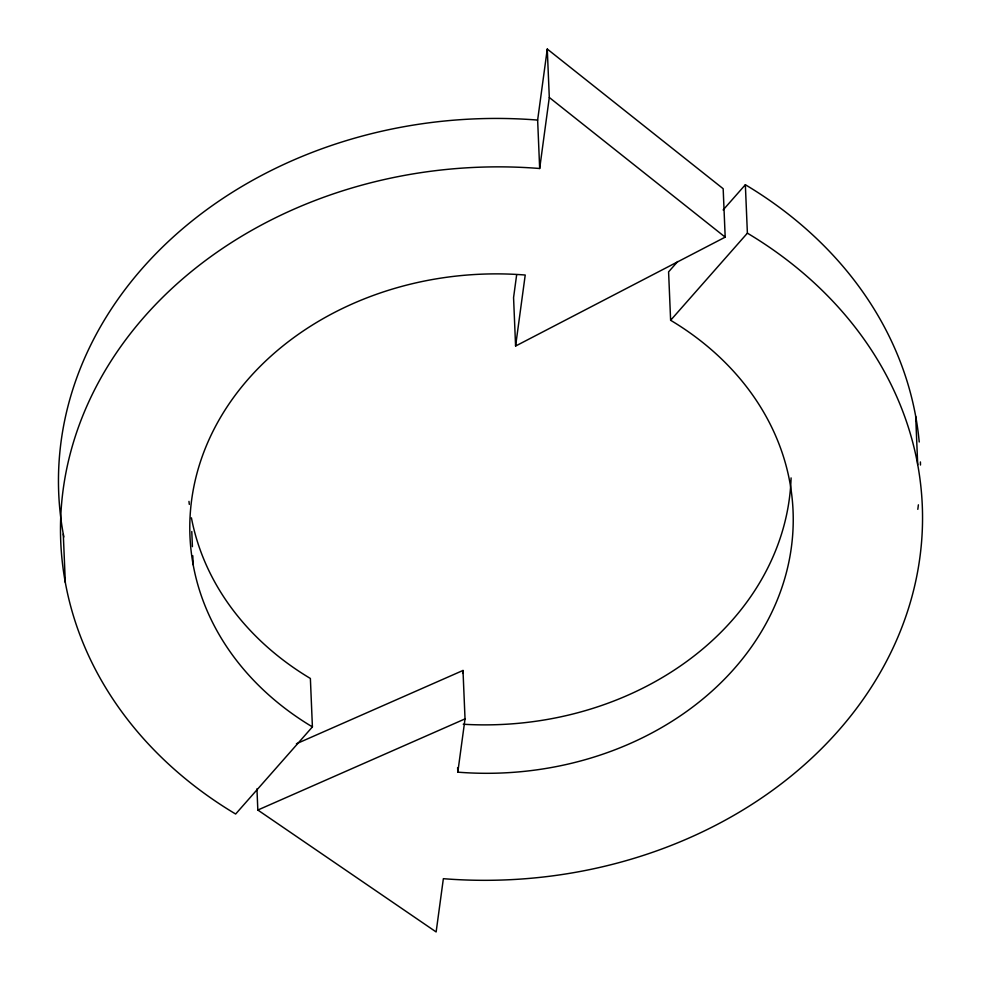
<?xml version="1.0" encoding="UTF-8"?>
<svg xmlns="http://www.w3.org/2000/svg" width="981" height="981" viewBox="0 0 981 981"><rect width="100%" height="100%" fill="white"/><g stroke="black" fill="none" stroke-linecap="round" stroke-linejoin="round"><path stroke-width="1.47" d="M462.603 673.432L462.995 670.464L296.409 743.757M516.631 274.95L513.566 297.611L515.589 346.048L725.192 237.144L723.169 188.72L547.275 49.05L537.637 120.074L539.673 168.499A431.15 356.594 -2.4 0 0 90.24 398.666A431.15 356.594 -2.4 0 0 235.648 814.022L312.412 726.896L310.376 678.46A301.805 249.615 -2.4 0 1 191.418 517.833M677.687 261.547L668.588 271.86L670.624 320.284A301.805 249.615 -2.4 0 1 772.403 611.04A301.805 249.615 -2.4 0 1 457.808 772.157L465.031 718.889L462.995 670.464M515.589 346.048L525.227 275.023A301.805 249.615 -2.4 0 0 210.621 436.14A301.805 249.615 -2.4 0 0 312.412 726.896M539.673 168.499L549.299 97.475L547.275 49.05M723.132 209.959L745.352 184.735A431.15 356.594 -2.4 0 1 919.234 441.99M670.624 320.284L747.387 233.159L745.352 184.735M256.948 788.847L257.831 810.036L465.031 718.889M257.831 810.036L436.14 931.95L443.363 878.682A431.15 356.594 -2.4 0 0 892.784 648.515A431.15 356.594 -2.4 0 0 747.387 233.159M549.299 97.475L725.192 237.144M915.678 416.275L917.713 464.7M457.612 767.62L457.808 772.157M191.786 531.518L192.411 546.65M192.791 555.724L193.171 564.811M63.287 534.044L65.322 582.469M920.411 461.941A431.15 356.594 -2.4 0 1 920.485 465.019M918.388 504.823A431.15 356.594 -2.4 0 1 917.811 509.347M63.839 536.987A431.15 356.594 -2.4 0 1 537.637 120.074M791.091 477.906A301.805 249.615 -2.4 0 1 463.265 724.248M189.321 504.418A301.805 249.615 -2.4 0 1 188.965 501.389"/></g></svg>
